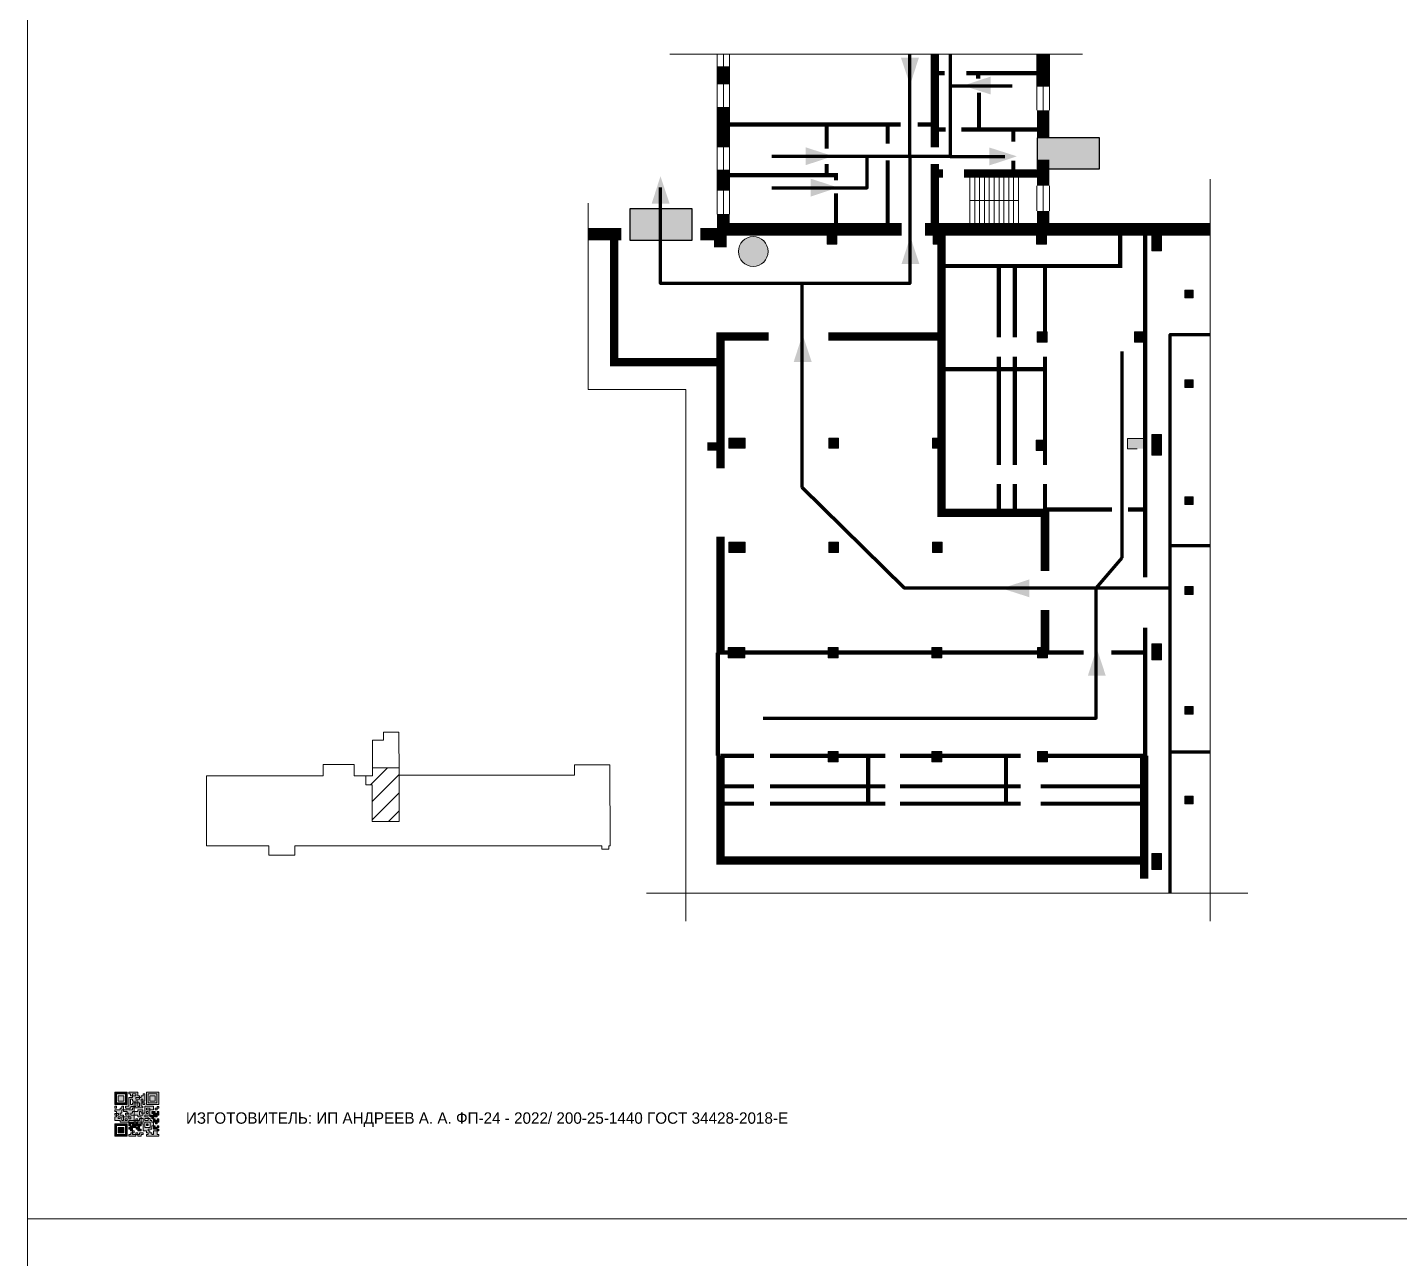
# Model space of a CAD drawing. Header units: millimetres. Extents: x 13810 to 67229, y 12374 to 21950.
# Drawn here: x 36585 to 36922.4, y 14537.9 to 14840.4 of the extents above; entities that cross this region are included whole.
import ezdxf

# ---------------------------------------------------------------- set-up
doc = ezdxf.new("R2010")
doc.units = ezdxf.units.MM
doc.layers.add('План_Штампы', color=7, linetype='Continuous')
doc.styles.add('обычный', font='arial.ttf')

# ---------------------------------------------------------------- blocks, each defined once
blk = doc.blocks.new('QR')
at = {"lineweight": 0}
h = blk.add_hatch(color=256, dxfattribs=at)
h.dxf.hatch_style = 1
h.paths.add_polyline_path([(9241.16, 2687.38), (9242.01, 2687.38), (9242.01, 2687.83), (9241.59, 2687.83), (9241.59, 2688.68), (9239.45, 2688.68), (9239.45, 2688.25), (9239.86, 2688.25), (9239.86, 2687.83), (9240.29, 2687.83), (9240.29, 2688.25), (9241.16, 2688.25), (9241.16, 2687.83), (9240.29, 2687.83), (9240.29, 2687.38), (9239.45, 2687.38), (9239.45, 2685.22), (9238.57, 2685.22), (9238.57, 2684.8), (9239.02, 2684.8), (9239.02, 2684.37), (9238.13, 2684.37), (9238.13, 2683.92), (9239.02, 2683.92), (9239.02, 2683.5), (9239.44, 2683.5), (9239.44, 2682.64), (9239.87, 2682.64), (9239.87, 2682.18), (9239.44, 2682.18), (9239.44, 2682.64), (9238.13, 2682.64), (9238.13, 2681.76), (9237.71, 2681.76), (9237.71, 2682.64), (9238.13, 2682.64), (9238.13, 2683.07), (9237.27, 2683.07), (9237.27, 2683.51), (9237.71, 2683.51), (9237.71, 2684.37), (9238.13, 2684.37), (9238.13, 2685.22), (9237.71, 2685.22), (9237.71, 2684.8), (9237.28, 2684.8), (9237.28, 2684.38), (9235.98, 2684.38), (9235.98, 2683.92), (9236.4, 2683.92), (9236.4, 2683.49), (9236.84, 2683.49), (9236.84, 2683.07), (9236.4, 2683.07), (9236.4, 2682.64), (9235.98, 2682.64), (9235.98, 2681.76), (9237.29, 2681.76), (9237.29, 2681.33), (9239.43, 2681.33), (9239.43, 2681.76), (9240.74, 2681.76), (9240.74, 2683.05), (9239.87, 2683.05), (9239.87, 2683.5), (9240.29, 2683.5), (9240.29, 2683.91), (9240.74, 2683.91), (9240.74, 2684.81), (9240.29, 2684.81), (9240.29, 2684.79), (9240.29, 2684.37), (9239.45, 2684.37), (9239.45, 2684.8), (9239.87, 2684.8), (9239.87, 2685.21), (9240.74, 2685.21), (9240.74, 2686.1), (9240.29, 2686.1), (9240.29, 2685.64), (9239.86, 2685.64), (9239.86, 2686.95), (9240.29, 2686.95), (9240.29, 2686.52), (9240.74, 2686.52), (9240.74, 2686.1), (9241.16, 2686.1), (9241.16, 2686.53), (9241.59, 2686.53), (9241.59, 2686.1), (9242.02, 2686.1), (9242.02, 2685.21), (9241.59, 2685.21), (9241.59, 2686.1), (9241.16, 2686.1), (9241.16, 2685.21), (9240.74, 2685.21), (9240.74, 2684.81), (9242.89, 2684.81), (9242.89, 2685.22), (9242.47, 2685.22), (9242.47, 2686.11), (9242.89, 2686.11), (9242.89, 2686.52), (9242.46, 2686.52), (9242.46, 2686.95), (9242.89, 2686.95), (9242.89, 2686.52), (9243.32, 2686.52), (9243.32, 2688.26), (9242.9, 2688.26), (9242.9, 2687.83), (9242.47, 2687.83), (9242.47, 2687.38), (9242.01, 2687.38), (9242.01, 2686.94), (9241.16, 2686.94)])
h.paths.add_polyline_path([(9239.02, 2682.18), (9239.02, 2681.76), (9238.54, 2681.76), (9238.54, 2682.18)], flags=16)
h.paths.add_polyline_path([(9237.27, 2682.65), (9237.27, 2682.19), (9236.83, 2682.19), (9236.83, 2682.65)], flags=16)
h = blk.add_hatch(color=256, dxfattribs=at)
h.dxf.hatch_style = 1
h.paths.add_polyline_path([(9238.15, 2687.83), (9236.83, 2687.83), (9236.83, 2686.52), (9238.15, 2686.52)], flags=0)
h.paths.add_polyline_path([(9239.01, 2685.65), (9239.01, 2688.68), (9235.98, 2688.68), (9235.98, 2685.65)])
h.paths.add_polyline_path([(9236.41, 2686.1), (9236.41, 2688.26), (9238.56, 2688.26), (9238.56, 2686.1)], flags=16)
h.paths.add_polyline_path([(9236.83, 2686.52), (9236.83, 2687.83), (9238.15, 2687.83), (9238.15, 2686.52)], flags=0)
h = blk.add_hatch(color=256, dxfattribs=at)
h.dxf.hatch_style = 1
h.paths.add_polyline_path([(9243.32, 2686.11), (9242.89, 2686.11), (9242.89, 2685.64), (9243.32, 2685.64)])
h.paths.add_polyline_path([(9239.02, 2683.07), (9239.02, 2683.5), (9238.56, 2683.5), (9238.56, 2683.07)])
h.paths.add_polyline_path([(9236.4, 2684.8), (9236.4, 2685.22), (9235.98, 2685.22), (9235.98, 2684.8)])
h.paths.add_polyline_path([(9236.4, 2683.07), (9236.4, 2683.49), (9235.98, 2683.49), (9235.98, 2683.07)])
h = blk.add_hatch(color=256, dxfattribs=at)
h.dxf.hatch_style = 1
h.paths.add_polyline_path([(9238.15, 2686.52), (9238.15, 2687.83), (9236.83, 2687.83), (9236.83, 2686.52)])
h.paths.add_polyline_path([(9245.91, 2686.52), (9245.91, 2687.83), (9244.59, 2687.83), (9244.59, 2686.52)], flags=0)
h.paths.add_polyline_path([(9246.77, 2685.65), (9246.77, 2688.68), (9243.74, 2688.68), (9243.74, 2685.65)])
h.paths.add_polyline_path([(9244.17, 2686.1), (9244.17, 2688.26), (9246.32, 2688.26), (9246.32, 2686.1)], flags=16)
h.paths.add_polyline_path([(9244.59, 2686.52), (9244.59, 2687.83), (9245.91, 2687.83), (9245.91, 2686.52)], flags=0)
h = blk.add_hatch(color=256, dxfattribs=at)
h.dxf.hatch_style = 1
h.paths.add_polyline_path([(9240.75, 2681.76), (9240.75, 2681.35), (9241.17, 2681.35), (9241.17, 2681.76)])
h.paths.add_polyline_path([(9241.6, 2682.18), (9241.17, 2682.18), (9241.17, 2681.76), (9241.6, 2681.76)])
h.paths.add_polyline_path([(9242.47, 2681.34), (9242.47, 2682.19), (9242.02, 2682.19), (9242.02, 2681.76), (9241.6, 2681.76), (9241.6, 2681.34)])
h.paths.add_polyline_path([(9239.87, 2678.3), (9239.44, 2678.3), (9239.44, 2677.89), (9241.17, 2677.89), (9241.17, 2678.3), (9240.28, 2678.3), (9240.28, 2678.73), (9239.87, 2678.73)])
h.paths.add_polyline_path([(9240.75, 2678.73), (9240.75, 2679.19), (9240.28, 2679.19), (9240.28, 2678.73)])
h.paths.add_polyline_path([(9241.6, 2678.73), (9241.17, 2678.73), (9241.17, 2678.3), (9241.6, 2678.3)])
h.paths.add_polyline_path([(9242.02, 2678.3), (9241.6, 2678.3), (9241.6, 2677.89), (9242.48, 2677.89), (9242.48, 2678.31), (9242.9, 2678.31), (9242.9, 2678.73), (9242.02, 2678.73)])
h.paths.add_polyline_path([(9246.36, 2684.37), (9246.36, 2684.79), (9245.93, 2684.79), (9245.93, 2684.37)])
h.paths.add_polyline_path([(9246.78, 2685.2), (9246.36, 2685.2), (9246.36, 2684.79), (9246.78, 2684.79)])
h.paths.add_polyline_path([(9245.91, 2687.83), (9244.59, 2687.83), (9244.59, 2686.52), (9245.91, 2686.52)])
h = blk.add_hatch(color=256, dxfattribs=at)
h.dxf.hatch_style = 1
h.paths.add_polyline_path([(9243.32, 2682.64), (9243.32, 2683.07), (9244.62, 2683.07), (9244.62, 2684.37), (9243.74, 2684.37), (9243.74, 2684.8), (9244.62, 2684.8), (9244.62, 2684.37), (9245.48, 2684.37), (9245.48, 2685.22), (9243.32, 2685.22), (9243.32, 2683.5), (9242.89, 2683.5), (9242.89, 2683.06), (9242.01, 2683.06), (9242.01, 2683.91), (9242.47, 2683.91), (9242.47, 2683.5), (9242.89, 2683.5), (9242.89, 2684.38), (9241.59, 2684.38), (9241.59, 2683.91), (9240.74, 2683.91), (9240.74, 2683.05), (9241.59, 2683.05), (9241.59, 2682.64), (9242.47, 2682.64), (9242.47, 2682.19), (9242.91, 2682.19), (9242.91, 2681.34), (9242.48, 2681.34), (9242.48, 2680.91), (9242.91, 2680.91), (9242.91, 2679.17), (9243.75, 2679.17), (9243.75, 2678.73), (9244.2, 2678.73), (9244.2, 2678.3), (9243.75, 2678.3), (9243.75, 2677.88), (9246.78, 2677.88), (9246.78, 2678.3), (9246.35, 2678.3), (9246.35, 2679.19), (9245.48, 2679.19), (9245.48, 2678.31), (9245.05, 2678.31), (9245.05, 2678.73), (9244.62, 2678.73), (9244.62, 2679.19), (9244.2, 2679.19), (9244.2, 2679.61), (9245.05, 2679.61), (9245.05, 2680.46), (9245.48, 2680.46), (9245.48, 2681.34), (9245.04, 2681.34), (9245.04, 2681.76), (9244.63, 2681.76), (9244.63, 2682.19), (9244.21, 2682.19), (9244.21, 2681.76), (9243.32, 2681.76), (9243.32, 2682.19), (9244.21, 2682.19), (9244.21, 2682.64)])
h.paths.add_polyline_path([(9243.75, 2683.49), (9243.75, 2683.92), (9244.21, 2683.92), (9244.21, 2683.49)], flags=16)
h.paths.add_polyline_path([(9243.32, 2681.34), (9244.63, 2681.34), (9244.63, 2680.04), (9243.32, 2680.04)], flags=16)
h.paths.add_polyline_path([(9243.76, 2680.89), (9244.18, 2680.89), (9244.18, 2680.48), (9243.76, 2680.48)], flags=0)
h = blk.add_hatch(color=256, dxfattribs=at)
h.dxf.hatch_style = 1
h.paths.add_polyline_path([(9246.36, 2683.07), (9246.78, 2683.07), (9246.78, 2683.92), (9246.36, 2683.92), (9246.36, 2683.49), (9245.92, 2683.49), (9245.92, 2683.92), (9245.06, 2683.92), (9245.06, 2683.49), (9245.48, 2683.49), (9245.48, 2683.07), (9244.62, 2683.07), (9244.62, 2682.65), (9245.05, 2682.65), (9245.05, 2682.18), (9245.48, 2682.18), (9245.48, 2682.65), (9246.36, 2682.65)])
h.paths.add_polyline_path([(9246.78, 2682.18), (9246.36, 2682.18), (9246.36, 2681.75), (9245.92, 2681.75), (9245.92, 2682.18), (9245.48, 2682.18), (9245.48, 2681.34), (9245.48, 2681.34), (9245.94, 2681.34), (9245.94, 2680.91), (9246.36, 2680.91), (9246.36, 2681.34), (9246.78, 2681.34)])
h = blk.add_hatch(color=256, dxfattribs=at)
h.dxf.hatch_style = 1
h.paths.add_polyline_path([(9235.98, 2680.9), (9235.98, 2677.86), (9239.02, 2677.86), (9239.02, 2680.9)])
h.paths.add_polyline_path([(9238.57, 2680.48), (9238.57, 2678.32), (9236.41, 2678.32), (9236.41, 2680.48)], flags=16)
h.paths.add_polyline_path([(9238.15, 2680.05), (9238.15, 2678.74), (9236.83, 2678.74), (9236.83, 2680.05)], flags=0)
h = blk.add_hatch(color=256, dxfattribs=at)
h.dxf.hatch_style = 1
h.paths.add_polyline_path([(9238.15, 2680.05), (9236.83, 2680.05), (9236.83, 2678.74), (9238.15, 2678.74)])
h = blk.add_hatch(color=256, dxfattribs=at)
h.dxf.hatch_style = 1
h.paths.add_polyline_path([(9242.02, 2680.46), (9242.48, 2680.46), (9242.48, 2680.91), (9241.58, 2680.91), (9241.58, 2681.35), (9241.17, 2681.35), (9241.17, 2680.91), (9240.75, 2680.91), (9240.75, 2681.33), (9239.43, 2681.33), (9239.43, 2680.46), (9239.86, 2680.46), (9239.86, 2680.92), (9240.3, 2680.92), (9240.3, 2680.46), (9239.86, 2680.46), (9239.86, 2680.04), (9239.44, 2680.04), (9239.44, 2679.62), (9239.86, 2679.62), (9239.86, 2679.19), (9240.29, 2679.19), (9240.29, 2680.03), (9241.18, 2680.03), (9241.18, 2680.47), (9241.6, 2680.47), (9241.6, 2680.03), (9241.18, 2680.03), (9241.18, 2679.61), (9241.6, 2679.61), (9241.6, 2679.19), (9242.47, 2679.19), (9242.47, 2679.6), (9242.02, 2679.6)])
h = blk.add_hatch(color=256, dxfattribs=at)
h.dxf.hatch_style = 1
h.paths.add_polyline_path([(9244.18, 2680.48), (9244.18, 2680.89), (9243.76, 2680.89), (9243.76, 2680.48)])
h = blk.add_hatch(color=256, dxfattribs=at)
h.dxf.hatch_style = 1
h.paths.add_polyline_path([(9245.93, 2680.04), (9245.93, 2680.46), (9245.48, 2680.46), (9245.48, 2679.62), (9246.35, 2679.62), (9246.35, 2680.04)])
h.paths.add_polyline_path([(9246.78, 2680.04), (9246.78, 2680.46), (9246.35, 2680.46), (9246.35, 2680.04)])
h.paths.add_polyline_path([(9246.78, 2679.18), (9246.78, 2679.62), (9246.35, 2679.62), (9246.35, 2679.18)])
for points in [[(9237.71, 2685.22), (9238.13, 2685.22), (9238.13, 2684.37), (9237.71, 2684.37), (9237.71, 2683.51), (9237.27, 2683.51), (9237.27, 2683.07), (9238.13, 2683.07), (9238.13, 2682.64), (9237.71, 2682.64), (9237.71, 2681.76), (9238.13, 2681.76), (9238.13, 2682.64), (9239.44, 2682.64), (9239.44, 2683.5), (9239.02, 2683.5), (9239.02, 2683.07), (9238.56, 2683.07), (9238.56, 2683.5), (9239.02, 2683.5), (9239.02, 2683.92), (9238.13, 2683.92), (9238.13, 2684.37), (9239.02, 2684.37), (9239.02, 2684.8), (9238.57, 2684.8), (9238.57, 2685.22), (9239.45, 2685.22), (9239.45, 2687.38), (9240.29, 2687.38), (9240.29, 2687.83), (9239.86, 2687.83), (9239.86, 2688.25), (9239.45, 2688.25), (9239.45, 2688.68), (9241.59, 2688.68), (9241.59, 2687.83), (9242.01, 2687.83), (9242.01, 2687.38), (9242.47, 2687.38), (9242.47, 2687.83), (9242.9, 2687.83), (9242.9, 2688.26), (9243.32, 2688.26), (9243.32, 2686.52), (9242.89, 2686.52), (9242.89, 2686.11), (9243.32, 2686.11), (9243.32, 2685.64), (9242.89, 2685.64), (9242.89, 2686.11), (9242.47, 2686.11), (9242.47, 2685.22), (9242.89, 2685.22), (9242.89, 2684.81), (9240.74, 2684.81), (9240.74, 2683.91), (9241.59, 2683.91), (9241.59, 2684.38), (9242.89, 2684.38), (9242.89, 2683.5), (9242.47, 2683.5), (9242.47, 2683.91), (9242.01, 2683.91), (9242.01, 2683.06), (9242.89, 2683.06), (9242.89, 2683.5), (9243.32, 2683.5), (9243.32, 2685.22), (9245.48, 2685.22), (9245.48, 2684.37), (9244.62, 2684.37), (9244.62, 2683.07), (9245.48, 2683.07), (9245.48, 2683.49), (9245.06, 2683.49), (9245.06, 2683.92), (9245.92, 2683.92), (9245.92, 2683.49), (9246.36, 2683.49), (9246.36, 2683.92), (9246.78, 2683.92), (9246.78, 2683.07), (9246.36, 2683.07), (9246.36, 2682.65), (9245.48, 2682.65), (9245.48, 2682.18), (9245.92, 2682.18), (9245.92, 2681.75), (9246.36, 2681.75), (9246.36, 2682.18), (9246.78, 2682.18), (9246.78, 2681.34), (9246.36, 2681.34), (9246.36, 2680.91), (9245.94, 2680.91), (9245.94, 2681.34), (9245.48, 2681.34), (9245.48, 2680.46), (9245.93, 2680.46), (9245.93, 2680.04), (9246.35, 2680.04), (9246.35, 2680.46), (9246.78, 2680.46), (9246.78, 2680.04), (9246.78, 2680.04), (9246.35, 2680.04), (9246.35, 2679.62), (9246.78, 2679.62), (9246.78, 2679.18), (9246.35, 2679.18), (9246.35, 2678.3), (9246.78, 2678.3), (9246.78, 2677.88), (9243.75, 2677.88), (9243.75, 2678.3), (9244.2, 2678.3), (9244.2, 2678.73), (9243.75, 2678.73), (9243.75, 2679.17), (9242.91, 2679.17), (9242.91, 2680.91), (9242.48, 2680.91), (9242.48, 2680.46), (9242.02, 2680.46), (9242.02, 2679.6), (9242.47, 2679.6), (9242.47, 2679.19), (9241.6, 2679.19), (9241.6, 2679.61), (9241.18, 2679.61), (9241.18, 2680.03), (9240.29, 2680.03), (9240.29, 2679.19), (9240.75, 2679.19), (9240.75, 2678.73), (9240.28, 2678.73), (9240.28, 2678.3), (9241.17, 2678.3), (9241.17, 2678.73), (9241.6, 2678.73), (9241.6, 2678.3), (9242.02, 2678.3), (9242.02, 2678.73), (9242.9, 2678.73), (9242.9, 2678.31), (9242.48, 2678.31), (9242.48, 2677.89), (9241.6, 2677.89), (9241.6, 2678.3), (9241.17, 2678.3), (9241.17, 2677.89), (9239.44, 2677.89), (9239.44, 2678.3), (9239.87, 2678.3), (9239.87, 2678.73), (9240.28, 2678.73), (9240.28, 2679.19), (9240.29, 2679.19), (9239.86, 2679.19), (9239.86, 2679.62), (9239.44, 2679.62), (9239.44, 2680.04), (9239.86, 2680.04), (9239.86, 2680.46), (9239.43, 2680.46), (9239.43, 2681.33), (9237.29, 2681.33), (9237.29, 2681.76), (9235.98, 2681.76), (9235.98, 2682.64), (9236.4, 2682.64), (9236.4, 2683.07), (9235.98, 2683.07), (9235.98, 2683.49), (9236.4, 2683.49), (9236.4, 2683.92), (9235.98, 2683.92), (9235.98, 2684.38), (9237.28, 2684.38), (9237.28, 2684.8), (9237.71, 2684.8), (9237.71, 2685.22), (9237.92, 2685.22)], [(9240.74, 2686.1), (9240.74, 2686.52), (9240.29, 2686.52), (9240.29, 2686.95), (9239.86, 2686.95), (9239.86, 2685.64), (9240.29, 2685.64), (9240.29, 2686.1), (9240.74, 2686.1), (9240.74, 2686.52)], [(9240.74, 2683.05), (9240.74, 2681.76), (9239.43, 2681.76), (9239.43, 2681.33), (9240.75, 2681.33), (9240.75, 2681.35), (9240.75, 2680.91), (9241.17, 2680.91), (9241.17, 2681.35), (9241.58, 2681.35), (9241.58, 2680.91), (9242.48, 2680.91), (9242.48, 2681.34), (9242.91, 2681.34), (9242.91, 2682.19), (9242.47, 2682.19), (9242.47, 2682.64), (9241.59, 2682.64), (9241.59, 2683.05), (9240.74, 2683.05)], [(9240.74, 2685.21), (9239.87, 2685.21), (9239.87, 2684.8), (9239.45, 2684.8), (9239.45, 2684.37), (9240.29, 2684.37), (9240.29, 2684.79), (9240.29, 2684.81), (9240.74, 2684.81), (9240.74, 2685.21), (9239.87, 2685.21)], [(9240.74, 2683.91), (9240.29, 2683.91), (9240.29, 2683.5), (9239.87, 2683.5), (9239.87, 2683.05), (9240.74, 2683.05), (9240.74, 2683.91)], [(9241.6, 2681.76), (9242.02, 2681.76), (9242.02, 2682.19), (9242.47, 2682.19), (9242.47, 2681.34), (9241.6, 2681.34), (9241.6, 2681.76)], [(9244.62, 2683.07), (9243.32, 2683.07), (9243.32, 2682.64), (9244.21, 2682.64), (9244.21, 2682.19), (9243.32, 2682.19), (9243.32, 2681.76), (9244.21, 2681.76), (9244.21, 2682.19), (9244.63, 2682.19), (9244.63, 2681.76), (9245.04, 2681.76), (9245.04, 2681.34), (9245.48, 2681.34)], [(9244.62, 2684.37), (9244.62, 2684.8), (9243.74, 2684.8), (9243.74, 2684.37), (9244.62, 2684.37)], [(9245.48, 2682.18), (9245.05, 2682.18), (9245.05, 2682.65), (9244.62, 2682.65), (9244.62, 2683.07)], [(9245.48, 2682.18), (9245.48, 2681.34)], [(9239.86, 2680.46), (9239.86, 2680.92), (9240.3, 2680.92), (9240.3, 2680.46), (9239.86, 2680.46)], [(9245.48, 2680.46), (9245.05, 2680.46), (9245.05, 2679.61), (9244.2, 2679.61), (9244.2, 2679.19), (9244.62, 2679.19), (9244.62, 2678.73), (9245.05, 2678.73), (9245.05, 2678.31), (9245.48, 2678.31), (9245.48, 2679.19), (9246.35, 2679.19), (9246.35, 2679.07)], [(9246.35, 2679.62), (9245.48, 2679.62), (9245.48, 2680.46)], [(9245.48, 2680.46), (9245.48, 2679.62), (9246.35, 2679.62), (9246.35, 2680.04), (9245.93, 2680.04), (9245.93, 2680.46), (9245.48, 2680.46), (9245.48, 2679.62)], [(9246.35, 2679.62), (9246.35, 2679.18)]]:
    blk.add_lwpolyline(points, dxfattribs=at)
for points in [[(9235.98, 2685.65), (9239.01, 2685.65), (9239.01, 2688.68), (9235.98, 2688.68)], [(9236.41, 2688.26), (9238.56, 2688.26), (9238.56, 2686.1), (9236.41, 2686.1)], [(9236.83, 2687.83), (9238.15, 2687.83), (9238.15, 2686.52), (9236.83, 2686.52)], [(9240.29, 2687.83), (9241.16, 2687.83), (9241.16, 2688.25), (9240.29, 2688.25)], [(9240.29, 2688.25), (9241.16, 2688.25), (9241.16, 2687.83), (9240.29, 2687.83)], [(9241.16, 2686.1), (9240.74, 2686.1), (9240.74, 2685.21), (9241.16, 2685.21)], [(9242.01, 2687.38), (9241.16, 2687.38), (9241.16, 2686.94), (9242.01, 2686.94)], [(9241.16, 2687.38), (9242.01, 2687.38), (9242.01, 2686.94), (9241.16, 2686.94)], [(9241.16, 2686.53), (9241.59, 2686.53), (9241.59, 2686.1), (9241.16, 2686.1)], [(9241.59, 2686.1), (9242.02, 2686.1), (9242.02, 2685.21), (9241.59, 2685.21)], [(9242.89, 2686.52), (9242.46, 2686.52), (9242.46, 2686.95), (9242.89, 2686.95)], [(9243.74, 2685.65), (9246.77, 2685.65), (9246.77, 2688.68), (9243.74, 2688.68)], [(9244.17, 2688.26), (9246.32, 2688.26), (9246.32, 2686.1), (9244.17, 2686.1)], [(9244.59, 2687.83), (9245.91, 2687.83), (9245.91, 2686.52), (9244.59, 2686.52)], [(9235.98, 2684.8), (9236.4, 2684.8), (9236.4, 2685.22), (9235.98, 2685.22)], [(9236.4, 2683.07), (9236.84, 2683.07), (9236.84, 2683.49), (9236.4, 2683.49)], [(9236.83, 2682.19), (9237.27, 2682.19), (9237.27, 2682.65), (9236.83, 2682.65)], [(9238.54, 2682.18), (9239.02, 2682.18), (9239.02, 2681.76), (9238.54, 2681.76)], [(9239.44, 2682.64), (9239.87, 2682.64), (9239.87, 2682.18), (9239.44, 2682.18)], [(9241.17, 2682.18), (9241.6, 2682.18), (9241.6, 2681.76), (9241.17, 2681.76)], [(9243.75, 2683.92), (9244.21, 2683.92), (9244.21, 2683.49), (9243.75, 2683.49)], [(9245.93, 2684.79), (9246.36, 2684.79), (9246.36, 2684.37), (9245.93, 2684.37)], [(9246.36, 2685.2), (9246.78, 2685.2), (9246.78, 2684.79), (9246.36, 2684.79)], [(9235.98, 2677.86), (9239.02, 2677.86), (9239.02, 2680.9), (9235.98, 2680.9)], [(9236.41, 2680.48), (9238.57, 2680.48), (9238.57, 2678.32), (9236.41, 2678.32)], [(9236.83, 2680.05), (9238.15, 2680.05), (9238.15, 2678.74), (9236.83, 2678.74)], [(9240.75, 2681.76), (9241.17, 2681.76), (9241.17, 2681.35), (9240.75, 2681.35)], [(9241.18, 2680.03), (9241.6, 2680.03), (9241.6, 2680.47), (9241.18, 2680.47)], [(9243.32, 2680.04), (9244.63, 2680.04), (9244.63, 2681.34), (9243.32, 2681.34)], [(9243.76, 2680.89), (9244.18, 2680.89), (9244.18, 2680.48), (9243.76, 2680.48)]]:
    blk.add_lwpolyline(points, close=True, dxfattribs=at)
blk = doc.blocks.new('A$C7B4425F7')
at = {"true_color": 0xffffff}
blk.add_hatch(color=7, dxfattribs=at).paths.add_polyline_path([(0, 0), (-16, 0), (-16, -8), (0, -8)])
h = blk.add_hatch(color=126)
h.paths.add_polyline_path([(-0.2, -0.2), (-15.8, -0.2), (-15.8, -7.8), (-0.2, -7.8)])
h.paths.add_polyline_path([(-11.76, -2.03), (-11.76, -3.66), (-11.17, -3.66, -0.568275), (-11.17, -6.18), (-12.58, -6.18), (-12.58, -2.03)], flags=16)
h.paths.add_polyline_path([(-13.33, -4.12, -0.495768), (-13.59, -6.18), (-15.03, -6.18), (-15.03, -2.03), (-13.59, -2.03, -0.487973)], flags=16)
h.paths.add_polyline_path([(-10.25, -2.03), (-9.48, -2.03), (-9.48, -6.18), (-10.25, -6.18)], flags=16)
h.paths.add_polyline_path([(-13.84, -3.69), (-14.24, -3.69), (-14.24, -3.03), (-13.9, -3.03, -0.692621)], flags=0)
h.paths.add_polyline_path([(-9.15, -2.03), (-8.4, -2.03), (-8.04, -3.07), (-7.68, -2.03), (-6.93, -2.03), (-7.64, -4.1), (-6.93, -6.18), (-7.68, -6.18), (-8.04, -5.14), (-8.4, -6.18), (-9.15, -6.18), (-8.44, -4.1)], flags=16)
h.paths.add_polyline_path([(-11.76, -4.46), (-11.42, -4.46, -0.692621), (-11.36, -5.12), (-11.76, -5.12)], flags=0)
h.paths.add_polyline_path([(-13.9, -5.2), (-14.24, -5.2), (-14.24, -4.55), (-13.84, -4.55, -0.708038)], flags=0)
edge = h.paths.add_edge_path(flags=16)
edge.add_ellipse((-5.51, -4.08), major_axis=(0, 2.05), ratio=0.586184, start_angle=0, end_angle=360)
edge = h.paths.add_edge_path(flags=0)
edge.add_ellipse((-5.51, -4.08), major_axis=(0, 1.14), ratio=0.454828, start_angle=0, end_angle=360)
h.paths.add_polyline_path([(-4.13, -4.96, 0.377264), (-3.48, -4.52, 0.0555), (-3.16, -2.03), (-1.66, -2.03), (-1.66, -4.96), (-0.96, -4.96), (-0.96, -7.01), (-1.75, -7.01), (-1.75, -6.18), (-3.3, -6.18), (-3.3, -7.02), (-4.13, -7.02)], flags=16)
h.paths.add_polyline_path([(-2.73, -2.91), (-2.28, -2.91), (-2.28, -4.96), (-3.05, -4.96, 0.079136)], flags=0)
at = {"color": 126}
blk.add_lwpolyline([(-16, -8), (0, -8), (0, 0), (-16, 0)], close=True, dxfattribs=at)
blk = doc.blocks.new('A$C7B8C2D5B')
at = {"lineweight": 0}
h = blk.add_hatch(color=5, dxfattribs=at)
h.dxf.hatch_style = 1
h.paths.add_polyline_path([(1.4, -3.02, 1), (-2.11, -3.02, 1)])
at = {"color": 5, "lineweight": 0}
blk.add_circle((-0.36, -3.02), 1.75, dxfattribs=at)

msp = doc.modelspace()

# ---------------------------------------------------------------- hatches: boundary and pattern name
at = {"lineweight": 0}
h = msp.add_hatch(color=256, dxfattribs=at)
h.dxf.hatch_style = 1
h.paths.add_polyline_path([(36863.92, 14791.41), (36861.49, 14791.41), (36861.49, 14787.52), (36863.92, 14787.52)])
h = msp.add_hatch(color=256, dxfattribs=at)
h.dxf.hatch_style = 1
h.paths.add_polyline_path([(36781.64, 14789.66), (36781.64, 14787.14), (36784.07, 14787.14), (36784.07, 14789.66)])
h = msp.add_hatch(color=256, dxfattribs=at)
h.dxf.hatch_style = 1
h.paths.add_polyline_path([(36807.71, 14789.66), (36807.71, 14787.14), (36810.13, 14787.14), (36810.13, 14789.66)])
h = msp.add_hatch(color=256, dxfattribs=at)
h.dxf.hatch_style = 1
h.paths.add_polyline_path([(36833.17, 14789.66), (36833.17, 14787.14), (36835.59, 14787.14), (36835.59, 14789.66)])
h = msp.add_hatch(color=256, dxfattribs=at)
h.dxf.hatch_style = 1
h.paths.add_polyline_path([(36863.91, 14789.47), (36861.48, 14789.47), (36861.48, 14785.58), (36863.91, 14785.58)])
h = msp.add_hatch(color=256, dxfattribs=at)
h.dxf.hatch_style = 1
h.paths.add_polyline_path([(36871.66, 14774), (36871.66, 14775.91), (36869.62, 14775.91), (36869.62, 14774)])
h = msp.add_hatch(color=256, dxfattribs=at)
h.dxf.hatch_style = 1
h.paths.add_polyline_path([(36833.32, 14765.61), (36833.32, 14763.09), (36835.74, 14763.09), (36835.74, 14765.61)])
h = msp.add_hatch(color=256, dxfattribs=at)
h.dxf.hatch_style = 1
h.paths.add_polyline_path([(36857.26, 14765.61), (36857.26, 14763.09), (36859.68, 14763.09), (36859.68, 14765.61)])
h = msp.add_hatch(color=256, dxfattribs=at)
h.dxf.hatch_style = 1
h.paths.add_polyline_path([(36871.66, 14751.92), (36871.66, 14753.83), (36869.62, 14753.83), (36869.62, 14751.92)])
h = msp.add_hatch(color=256, dxfattribs=at)
h.dxf.hatch_style = 1
h.paths.add_polyline_path([(36863.91, 14740.37), (36861.48, 14740.37), (36861.48, 14736.48), (36863.91, 14736.48)])
h = msp.add_hatch(color=256, dxfattribs=at)
h.dxf.hatch_style = 1
h.paths.add_polyline_path([(36757.49, 14739.53), (36757.49, 14737.01), (36761.51, 14737.01), (36761.51, 14739.53)])
h = msp.add_hatch(color=256, dxfattribs=at)
h.dxf.hatch_style = 1
h.paths.add_polyline_path([(36782.05, 14739.53), (36782.05, 14737.01), (36784.47, 14737.01), (36784.47, 14739.53)])
h = msp.add_hatch(color=256, dxfattribs=at)
h.dxf.hatch_style = 1
h.paths.add_polyline_path([(36807.56, 14739.53), (36807.56, 14737.01), (36809.98, 14737.01), (36809.98, 14739.53)])
h = msp.add_hatch(color=256, dxfattribs=at)
h.dxf.hatch_style = 1
h.paths.add_polyline_path([(36833.09, 14739.03), (36833.09, 14736.51), (36835.51, 14736.51), (36835.51, 14739.03)])
h = msp.add_hatch(color=256, dxfattribs=at)
h.dxf.hatch_style = 1
h.paths.add_polyline_path([(36855.51, 14739.44), (36855.51, 14736.91), (36859.86, 14736.91), (36859.86, 14739.44)])
h = msp.add_hatch(color=256, dxfattribs=at)
h.dxf.hatch_style = 1
h.paths.add_polyline_path([(36863.91, 14739.21), (36861.48, 14739.21), (36861.48, 14735.32), (36863.91, 14735.32)])
h = msp.add_hatch(color=256, dxfattribs=at)
h.dxf.hatch_style = 1
h.paths.add_polyline_path([(36863.91, 14739.21), (36861.48, 14739.21), (36861.48, 14735.32), (36863.91, 14735.32)])
h = msp.add_hatch(color=256, dxfattribs=at)
h.dxf.hatch_style = 1
h.paths.add_polyline_path([(36871.66, 14723.19), (36871.66, 14725.1), (36869.62, 14725.1), (36869.62, 14723.19)])
h = msp.add_hatch(color=256, dxfattribs=at)
h.dxf.hatch_style = 1
h.paths.add_polyline_path([(36757.49, 14713.94), (36757.49, 14711.42), (36761.51, 14711.42), (36761.51, 14713.94)])
h = msp.add_hatch(color=256, dxfattribs=at)
h.dxf.hatch_style = 1
h.paths.add_polyline_path([(36782.05, 14713.94), (36782.05, 14711.42), (36784.47, 14711.42), (36784.47, 14713.94)])
h = msp.add_hatch(color=256, dxfattribs=at)
h.dxf.hatch_style = 1
h.paths.add_polyline_path([(36807.56, 14713.94), (36807.56, 14711.42), (36809.98, 14711.42), (36809.98, 14713.94)])
h = msp.add_hatch(color=256, dxfattribs=at)
h.dxf.hatch_style = 1
h.paths.add_polyline_path([(36871.66, 14701.11), (36871.66, 14703.02), (36869.62, 14703.02), (36869.62, 14701.11)])
h = msp.add_hatch(color=256, dxfattribs=at)
h.dxf.hatch_style = 1
h.paths.add_polyline_path([(36757.37, 14688.09), (36757.37, 14685.56), (36761.4, 14685.56), (36761.4, 14688.09)])
h = msp.add_hatch(color=256, dxfattribs=at)
h.dxf.hatch_style = 1
h.paths.add_polyline_path([(36781.93, 14688.09), (36781.93, 14685.56), (36784.36, 14685.56), (36784.36, 14688.09)])
h = msp.add_hatch(color=256, dxfattribs=at)
h.dxf.hatch_style = 1
h.paths.add_polyline_path([(36807.44, 14688.09), (36807.44, 14685.56), (36809.87, 14685.56), (36809.87, 14688.09)])
h = msp.add_hatch(color=256, dxfattribs=at)
h.dxf.hatch_style = 1
h.paths.add_polyline_path([(36833.42, 14688.09), (36833.42, 14685.56), (36835.84, 14685.56), (36835.84, 14688.09)])
h = msp.add_hatch(color=256, dxfattribs=at)
h.dxf.hatch_style = 1
h.paths.add_polyline_path([(36863.91, 14688.95), (36861.48, 14688.95), (36861.48, 14685.06), (36863.91, 14685.06)])
h = msp.add_hatch(color=256, dxfattribs=at)
h.dxf.hatch_style = 1
h.paths.add_polyline_path([(36863.91, 14688.95), (36861.48, 14688.95), (36861.48, 14685.06), (36863.91, 14685.06)])
h = msp.add_hatch(color=256, dxfattribs=at)
h.dxf.hatch_style = 1
h.paths.add_polyline_path([(36871.66, 14671.68), (36871.66, 14673.6), (36869.62, 14673.6), (36869.62, 14671.68)])
h = msp.add_hatch(color=256, dxfattribs=at)
h.dxf.hatch_style = 1
h.paths.add_polyline_path([(36781.93, 14662.49), (36781.93, 14659.97), (36784.36, 14659.97), (36784.36, 14662.49)])
h = msp.add_hatch(color=256, dxfattribs=at)
h.dxf.hatch_style = 1
h.paths.add_polyline_path([(36807.44, 14662.49), (36807.44, 14659.97), (36809.87, 14659.97), (36809.87, 14662.49)])
h = msp.add_hatch(color=256, dxfattribs=at)
h.dxf.hatch_style = 1
h.paths.add_polyline_path([(36833.42, 14662.49), (36833.42, 14659.97), (36835.84, 14659.97), (36835.84, 14662.49)])
at = {"lineweight": 0, "true_color": 0x000000}
h = msp.add_hatch(dxfattribs=at)
h.set_pattern_fill('ANSI31', color=18)
h.paths.add_polyline_path([(36676.45, 14658.45), (36669.87, 14658.45), (36669.85, 14656.55), (36668.27, 14656.54), (36668.27, 14654.3), (36669.78, 14654.3), (36669.78, 14645.26), (36676.45, 14645.26)])
at = {"lineweight": 0}
h = msp.add_hatch(color=256, dxfattribs=at)
h.dxf.hatch_style = 1
h.paths.add_polyline_path([(36871.66, 14649.61), (36871.66, 14651.52), (36869.62, 14651.52), (36869.62, 14649.61)])
h = msp.add_hatch(color=256, dxfattribs=at)
h.dxf.hatch_style = 1
h.paths.add_polyline_path([(36863.91, 14637.42), (36861.48, 14637.42), (36861.48, 14633.53), (36863.91, 14633.53)])

# ---------------------------------------------------------------- linework, layer by layer
at = {"color": 126, "lineweight": 0, "true_color": 0x008754}
for points in [[(36585.05, 14942.64), (37185.05, 14942.64), (37185.05, 14547.64), (36585.05, 14547.64)], [(36585.05, 14942.64), (37185.05, 14942.64), (37185.05, 14547.64), (36585.05, 14547.64)], [(36585.05, 14942.64), (37185.05, 14942.64), (37185.05, 14547.64), (36585.05, 14547.64)], [(36585.05, 14942.64), (37185.05, 14942.64), (37185.05, 14547.64), (36585.05, 14547.64)], [(36585.05, 14547.64), (37185.05, 14547.64), (37185.05, 14152.64), (36585.05, 14152.64)], [(36585.05, 14547.64), (37185.05, 14547.64), (37185.05, 14152.64), (36585.05, 14152.64)], [(36585.05, 14547.64), (37185.05, 14547.64), (37185.05, 14152.64), (36585.05, 14152.64)], [(36585.05, 14547.64), (37185.05, 14547.64), (37185.05, 14152.64), (36585.05, 14152.64)]]:
    msp.add_lwpolyline(points, close=True, dxfattribs=at)
at = {"lineweight": 0}
for points, const_width in [([(36808.14, 14833.89), (36808.14, 14810.99)], 2.05), ([(36834.71, 14825.85), (36834.71, 14833.89)], 3.08), ([(36756.16, 14826.42), (36756.16, 14830.9)], 3.08), ([(36810.55, 14829.2), (36808.36, 14829.2)], 1.03), ([(36815.86, 14829.2), (36835.91, 14829.2)], 1.03), ([(36818.8, 14827.88), (36818.8, 14829.2)], 1.03), ([(36819.02, 14815.87), (36819.02, 14824.45)], 1.03), ([(36756.16, 14811.01), (36756.16, 14820.89)], 3.08), ([(36834.8, 14813.38), (36834.8, 14820.1)], 3.08), ([(36799.79, 14816.59), (36756.16, 14816.59)], 1.03), ([(36781.55, 14810.65), (36781.55, 14816.59)], 1.03), ([(36796.57, 14816.59), (36796.57, 14811.88)], 1.03), ([(36808.14, 14816.59), (36803.92, 14816.59)], 1.03), ([(36808.14, 14815.36), (36810.78, 14815.36)], 1.03), ([(36814.66, 14815.36), (36834.8, 14815.36)], 1.03), ([(36827.46, 14815.36), (36827.46, 14812.39)], 1.03), ([(36781.55, 14804.13), (36781.55, 14806.85)], 1.03), ([(36796.57, 14807.76), (36796.57, 14790.81)], 1.03), ([(36808.14, 14806.86), (36808.14, 14790.81)], 2.05), ([(36827.46, 14807.69), (36827.46, 14804.55)], 1.03), ([(36834.8, 14801.52), (36834.8, 14807.98)], 3.08), ([(36756.16, 14800.35), (36756.16, 14805.47)], 3.08), ([(36783.86, 14802.89), (36783.86, 14804.13), (36756.16, 14804.13)], 1.03), ([(36808.14, 14804.55), (36810.2, 14804.55)], 2.05), ([(36815.32, 14804.55), (36834.8, 14804.55)], 2.05), ([(36783.86, 14790.81), (36783.86, 14799.68)], 1.03), ([(36800.01, 14790.81), (36756.16, 14790.81), (36756.16, 14794.57)], 3.08), ([(36834.8, 14790.81), (36834.8, 14795.33)], 3.08), ([(36722.95, 14789.64), (36731.05, 14789.64)], 3.08), ([(36729.3, 14789.64), (36729.3, 14758.16), (36755.43, 14758.16)], 2.05), ([(36750.48, 14789.64), (36755.43, 14789.64), (36755.43, 14786.39)], 3.08), ([(36805.73, 14790.81), (36875.87, 14790.81)], 3.08), ([(36835.24, 14706.9), (36835.24, 14721.16), (36809.8, 14721.16), (36809.8, 14790.81)], 2.05), ([(36809.8, 14781.81), (36853.74, 14781.81), (36853.74, 14790.81)], 1.03), ([(36859.86, 14705.3), (36859.86, 14790.81)], 1.03), ([(36823.91, 14764.3), (36823.91, 14781.81)], 1.03), ([(36827.84, 14781.81), (36827.84, 14764.3)], 1.03), ([(36835.24, 14764.3), (36835.24, 14781.81)], 1.03), ([(36767.3, 14764.5), (36755.43, 14764.5), (36755.43, 14732.12)], 2.05), ([(36781.95, 14764.5), (36809.8, 14764.5)], 2.05), ([(36823.91, 14732.91), (36823.91, 14759.57)], 1.03), ([(36827.84, 14759.57), (36827.84, 14732.91)], 1.03), ([(36835.24, 14732.91), (36835.24, 14759.57)], 1.03), ([(36835.24, 14756.46), (36809.8, 14756.46)], 1.03), ([(36752.18, 14737.45), (36755.43, 14737.45)], 2.05), ([(36823.91, 14721.16), (36823.91, 14728.2)], 1.03), ([(36827.84, 14728.2), (36827.84, 14721.16)], 1.03), ([(36835.24, 14721.97), (36835.24, 14728.2)], 1.03), ([(36835.24, 14721.97), (36851.69, 14721.97)], 1.03), ([(36855.62, 14721.97), (36859.86, 14721.97)], 1.03), ([(36755.43, 14715.27), (36755.43, 14686.31)], 2.05), ([(36835.24, 14686.83), (36835.24, 14697.3)], 2.05), ([(36859.86, 14686.83), (36859.86, 14692.93)], 1.03), ([(36754.78, 14686.83), (36754.78, 14661.44)], 1.03), ([(36755.43, 14686.83), (36844.71, 14686.83)], 1.03), ([(36851.54, 14686.83), (36859.86, 14686.83), (36859.86, 14661.44)], 1.03), ([(36755.43, 14661.44), (36755.43, 14635.69)], 2.05), ([(36859.62, 14631.22), (36859.62, 14661.44)], 2.05), ([(36755.43, 14661.44), (36763.66, 14661.44)], 1.03), ([(36767.66, 14661.44), (36796, 14661.44)], 1.03), ([(36791.75, 14661.44), (36791.75, 14649.68)], 1.03), ([(36799.61, 14661.44), (36829.25, 14661.44)], 1.03), ([(36825.64, 14649.68), (36825.64, 14661.44)], 1.03), ([(36834.14, 14661.44), (36859.62, 14661.44)], 1.03), ([(36755.43, 14653.93), (36763.66, 14653.93)], 1.03), ([(36767.66, 14653.93), (36796, 14653.93)], 1.03), ([(36799.61, 14653.93), (36829.25, 14653.93)], 1.03), ([(36834.14, 14653.93), (36859.62, 14653.93)], 1.03), ([(36755.43, 14649.68), (36763.66, 14649.68)], 1.03), ([(36767.66, 14649.68), (36796, 14649.68)], 1.03), ([(36799.61, 14649.68), (36829.25, 14649.68)], 1.03), ([(36834.14, 14649.68), (36859.62, 14649.68)], 1.03), ([(36754.41, 14635.69), (36859.62, 14635.69)], 2.05)]:
    msp.add_lwpolyline(points, dxfattribs=dict(at, const_width=const_width))
for points in [[(36844.48, 14833.89), (36742.97, 14833.89)], [(36754.62, 14794.57), (36754.62, 14833.89)], [(36756.16, 14794.57), (36756.16, 14833.89)], [(36756.16, 14794.57), (36756.16, 14833.89)], [(36757.7, 14794.57), (36757.7, 14833.89)], [(36833.26, 14820.1), (36833.26, 14833.89)], [(36834.8, 14820.1), (36834.8, 14833.89)], [(36836.34, 14820.1), (36836.34, 14833.89)], [(36816.78, 14790.81), (36816.78, 14804.55)], [(36817.97, 14790.81), (36817.97, 14804.55)], [(36817.97, 14790.81), (36817.97, 14804.55)], [(36819.16, 14790.81), (36819.16, 14804.55)], [(36819.16, 14790.81), (36819.16, 14804.55)], [(36820.36, 14790.81), (36820.36, 14804.55)], [(36820.36, 14790.81), (36820.36, 14804.55)], [(36821.55, 14790.81), (36821.55, 14804.55)], [(36821.55, 14790.81), (36821.55, 14804.55)], [(36822.74, 14790.81), (36822.74, 14804.55)], [(36822.74, 14790.81), (36822.74, 14804.55)], [(36823.94, 14790.81), (36823.94, 14804.55)], [(36823.94, 14790.81), (36823.94, 14804.55)], [(36825.13, 14790.81), (36825.13, 14804.55)], [(36825.13, 14790.81), (36825.13, 14804.55)], [(36826.32, 14790.81), (36826.32, 14804.55)], [(36826.32, 14790.81), (36826.32, 14804.55)], [(36827.51, 14790.81), (36827.51, 14804.55)], [(36827.51, 14790.81), (36827.51, 14804.55)], [(36828.71, 14790.81), (36828.71, 14804.55)], [(36833.26, 14795.33), (36833.26, 14801.52)], [(36834.8, 14795.33), (36834.8, 14801.52)], [(36834.8, 14795.33), (36834.8, 14801.52)], [(36836.34, 14795.33), (36836.34, 14801.52)], [(36875.87, 14803.18), (36875.87, 14620.8)], [(36746.9, 14620.8), (36746.9, 14751.44), (36722.95, 14751.44), (36722.95, 14797.22)], [(36816.78, 14797.93), (36828.71, 14797.93)], [(36863.92, 14787.52), (36861.49, 14787.52), (36861.49, 14791.41), (36863.92, 14791.41), (36863.92, 14787.52)], [(36784.07, 14787.14), (36781.64, 14787.14), (36781.64, 14789.66), (36784.07, 14789.66), (36784.07, 14787.14)], [(36810.13, 14787.14), (36807.71, 14787.14), (36807.71, 14789.66), (36810.13, 14789.66), (36810.13, 14787.14)], [(36835.59, 14787.14), (36833.17, 14787.14), (36833.17, 14789.66), (36835.59, 14789.66), (36835.59, 14787.14)], [(36863.91, 14785.58), (36861.48, 14785.58), (36861.48, 14789.47), (36863.91, 14789.47), (36863.91, 14785.58)], [(36869.62, 14774), (36871.66, 14774), (36871.66, 14775.91), (36869.62, 14775.91), (36869.62, 14774)], [(36835.74, 14763.09), (36833.32, 14763.09), (36833.32, 14765.61), (36835.74, 14765.61), (36835.74, 14763.09)], [(36859.68, 14763.09), (36857.26, 14763.09), (36857.26, 14765.61), (36859.68, 14765.61), (36859.68, 14763.09)], [(36869.62, 14751.92), (36871.66, 14751.92), (36871.66, 14753.83), (36869.62, 14753.83), (36869.62, 14751.92)], [(36863.91, 14736.48), (36861.48, 14736.48), (36861.48, 14740.37), (36863.91, 14740.37), (36863.91, 14736.48)], [(36761.51, 14737.01), (36757.49, 14737.01), (36757.49, 14739.53), (36761.51, 14739.53), (36761.51, 14737.01)], [(36784.47, 14737.01), (36782.05, 14737.01), (36782.05, 14739.53), (36784.47, 14739.53), (36784.47, 14737.01)], [(36809.98, 14737.01), (36807.56, 14737.01), (36807.56, 14739.53), (36809.98, 14739.53), (36809.98, 14737.01)], [(36835.51, 14736.51), (36833.09, 14736.51), (36833.09, 14739.03), (36835.51, 14739.03), (36835.51, 14736.51)], [(36857.93, 14736.91), (36855.51, 14736.91), (36855.51, 14739.44), (36859.86, 14739.44), (36859.86, 14736.91)], [(36863.91, 14735.32), (36861.48, 14735.32), (36861.48, 14739.21), (36863.91, 14739.21), (36863.91, 14735.32)], [(36863.91, 14735.32), (36861.48, 14735.32), (36861.48, 14739.21), (36863.91, 14739.21), (36863.91, 14735.32)], [(36869.62, 14723.19), (36871.66, 14723.19), (36871.66, 14725.1), (36869.62, 14725.1), (36869.62, 14723.19)], [(36761.51, 14711.42), (36757.49, 14711.42), (36757.49, 14713.94), (36761.51, 14713.94), (36761.51, 14711.42)], [(36784.47, 14711.42), (36782.05, 14711.42), (36782.05, 14713.94), (36784.47, 14713.94), (36784.47, 14711.42)], [(36809.98, 14711.42), (36807.56, 14711.42), (36807.56, 14713.94), (36809.98, 14713.94), (36809.98, 14711.42)], [(36869.62, 14701.11), (36871.66, 14701.11), (36871.66, 14703.02), (36869.62, 14703.02), (36869.62, 14701.11)], [(36761.4, 14685.56), (36757.37, 14685.56), (36757.37, 14688.09), (36761.4, 14688.09), (36761.4, 14685.56)], [(36784.36, 14685.56), (36781.93, 14685.56), (36781.93, 14688.09), (36784.36, 14688.09), (36784.36, 14685.56)], [(36809.87, 14685.56), (36807.44, 14685.56), (36807.44, 14688.09), (36809.87, 14688.09), (36809.87, 14685.56)], [(36835.84, 14685.56), (36833.42, 14685.56), (36833.42, 14688.09), (36835.84, 14688.09), (36835.84, 14685.56)], [(36863.91, 14685.06), (36861.48, 14685.06), (36861.48, 14688.95), (36863.91, 14688.95), (36863.91, 14685.06)], [(36863.91, 14685.06), (36861.48, 14685.06), (36861.48, 14688.95), (36863.91, 14688.95), (36863.91, 14685.06)], [(36869.62, 14671.68), (36871.66, 14671.68), (36871.66, 14673.6), (36869.62, 14673.6), (36869.62, 14671.68)], [(36669.85, 14656.55), (36665.45, 14656.51), (36665.39, 14656.55), (36665.39, 14659.27), (36657.75, 14659.27), (36657.75, 14656.55), (36629.08, 14656.55), (36629.08, 14639.35), (36644.38, 14639.35), (36644.38, 14637.05), (36650.77, 14637.05), (36650.77, 14639.35), (36726.25, 14639.35), (36726.25, 14638.51), (36727.99, 14638.51), (36727.99, 14639.35), (36728.34, 14639.35), (36728.22, 14659.09), (36728.22, 14659.21), (36719.58, 14659.21), (36719.58, 14656.65), (36676.47, 14656.65), (36676.35, 14667.29), (36672.57, 14667.29), (36672.57, 14665.27), (36669.92, 14665.27), (36669.85, 14656.55)], [(36784.36, 14659.97), (36781.93, 14659.97), (36781.93, 14662.49), (36784.36, 14662.49), (36784.36, 14659.97)], [(36809.87, 14659.97), (36807.44, 14659.97), (36807.44, 14662.49), (36809.87, 14662.49), (36809.87, 14659.97)], [(36835.84, 14659.97), (36833.42, 14659.97), (36833.42, 14662.49), (36835.84, 14662.49), (36835.84, 14659.97)], [(36669.87, 14658.45), (36676.45, 14658.45), (36676.45, 14645.26), (36669.78, 14645.26), (36669.78, 14654.3), (36668.27, 14654.3), (36668.27, 14656.55)], [(36869.62, 14649.61), (36871.66, 14649.61), (36871.66, 14651.52), (36869.62, 14651.52), (36869.62, 14649.61)], [(36863.91, 14633.53), (36861.48, 14633.53), (36861.48, 14637.42), (36863.91, 14637.42), (36863.91, 14633.53)], [(36885.1, 14627.66), (36737.28, 14627.66)]]:
    msp.add_lwpolyline(points, dxfattribs=at)
at = {"color": 126, "lineweight": 100, "true_color": 0x008754}
for points in [[(36802.04, 14808.75), (36802.04, 14833.89)], [(36811.93, 14833.89), (36811.93, 14808.75), (36825.35, 14808.75)], [(36811.93, 14826.12), (36827.2, 14826.12)], [(36811.93, 14808.75), (36768.04, 14808.75)], [(36768.04, 14800.99), (36791.51, 14800.99), (36791.51, 14808.75)], [(36802.04, 14808.75), (36802.04, 14777.49), (36775.55, 14777.49)], [(36775.55, 14727.42), (36775.55, 14777.49), (36740.7, 14777.49), (36740.7, 14801.12)], [(36866.01, 14702.61), (36866.01, 14765.01), (36875.87, 14765.01)], [(36854.22, 14710.09), (36854.22, 14760.8)], [(36765.97, 14670.69), (36847.82, 14670.69), (36847.82, 14702.61), (36800.66, 14702.61), (36775.55, 14727.42)], [(36866.01, 14713.14), (36875.87, 14713.14)], [(36847.82, 14702.61), (36854.22, 14710.09)], [(36866.01, 14627.66), (36866.01, 14702.61), (36847.82, 14702.61)], [(36866.01, 14662.42), (36875.87, 14662.42)]]:
    msp.add_lwpolyline(points, dxfattribs=at)
at = {"layer": 'План_Штампы', "color": 126, "true_color": 0x008754}
for points in [[(36799.83, 14833.01), (36804.23, 14833), (36802.06, 14826.26)], [(36821.87, 14828.36), (36821.86, 14823.97), (36815.12, 14826.14)], [(36776.38, 14806.58), (36776.38, 14810.98), (36783.13, 14808.81)], [(36821.58, 14806.54), (36821.58, 14810.93), (36828.33, 14808.76)], [(36742.93, 14797.13), (36738.53, 14797.13), (36740.7, 14803.88)], [(36777.63, 14798.88), (36777.63, 14803.27), (36784.38, 14801.1)], [(36804.35, 14782.29), (36799.96, 14782.3), (36802.13, 14789.04)], [(36777.86, 14758.25), (36773.46, 14758.26), (36775.63, 14765)], [(36831.39, 14704.8), (36831.39, 14700.41), (36824.64, 14702.58)], [(36850.18, 14681.13), (36845.79, 14681.14), (36847.96, 14687.88)]]:
    msp.add_solid(points, dxfattribs=at)

# ---------------------------------------------------------------- block references
at = {"xscale": 2.090322579145432, "yscale": 2.090322579145432, "zscale": 2.090322579145432}
msp.add_blockref('A$C7B8C2D5B', (36764.26, 14791.69), dxfattribs=at)
at = {"color": 22, "lineweight": 100, "true_color": 0xbb1e10}
msp.add_blockref('QR', (27370.56, 11890.09), dxfattribs=at)
at = {"layer": 'План_Штампы', "xscale": 0.96, "yscale": 0.96, "zscale": 0.96}
for p in [(36848.66, 14813.35), (36748.48, 14795.87)]:
    msp.add_blockref('A$C7B4425F7', p, dxfattribs=at)

# ---------------------------------------------------------------- texts
at = {"lineweight": 0, "insert": (36698.05, 14572.02), "char_height": 2.8, "width": 191.3484, "attachment_point": 5, "style": 'обычный'}
msp.add_mtext('\\pi-8.4,l8.4,t8.4;{\\fProxima Nova Rg|b0|i0|c204|p2;ИЗГОТОВИТЕЛЬ: ИП АНДРЕЕВ А. А.\\fProxima Nova Rg|b0|i0|c0|p2; \\fProxima Nova Rg|b0|i0|c204|p2;ФП-24 - 2022/ 200-25-1440 ГОСТ 34428-2018-Е\\H1.2266x; }', dxfattribs=at)

doc.saveas('drawing.dxf')
